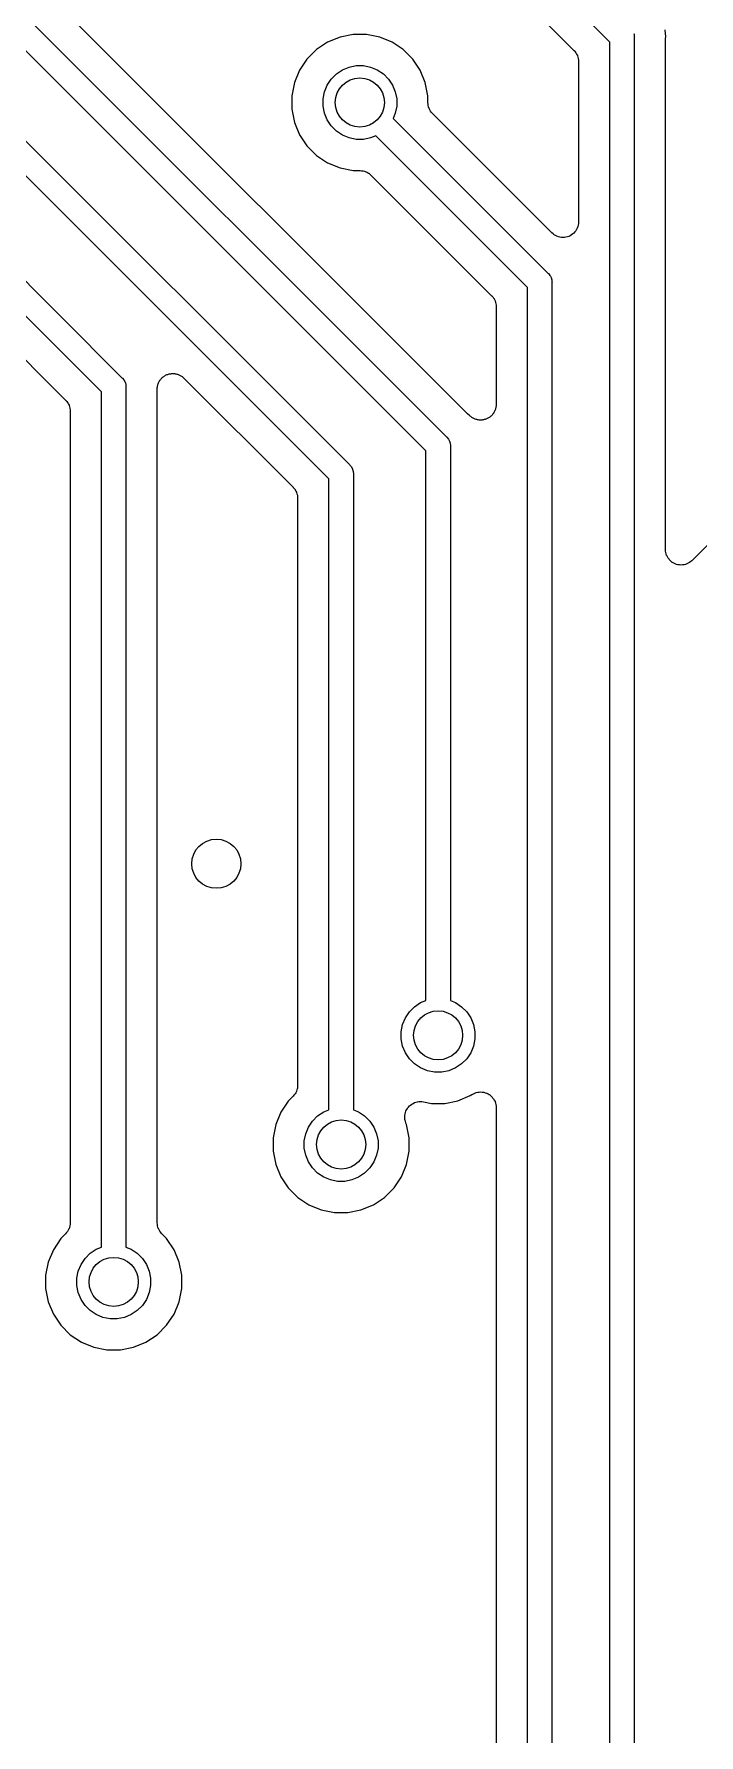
# Model space of a CAD drawing. Extents: x 49 to 143, y -149 to -38.
# Drawn here: x 89.7 to 95.11, y -91.29 to -77.45 of the extents above; entities that cross this region are included whole.
import ezdxf

# ---------------------------------------------------------------- set-up
doc = ezdxf.new("R2010")
doc.units = 0
doc.layers.add('BLACK', color=7, linetype='CONTINUOUS')

msp = doc.modelspace()

# ---------------------------------------------------------------- linework, layer by layer
at = {"layer": 'BLACK', "linetype": 'CONTINUOUS'}
for p, q in [((93.2247, -80.5321), (87.1604, -74.4678)), ((86.9676, -74.6342), (93.0584, -80.7249)), ((92.8911, -80.8405), (86.852, -74.8014)), ((87.6026, -76.2852), (92.2692, -80.9518)), ((94.388, -77.5114), (93.1766, -76.3)), ((92.102, -81.0674), (87.487, -76.4524)), ((93.1086, -76.5912), (94.0968, -77.5794)), ((94.8437, -77.47), (94.838, -77.4124)), ((92.092, -77.5125), (92.0012, -77.5731)), ((92.1928, -77.4707), (92.092, -77.5125)), ((92.2998, -77.4494), (92.1928, -77.4707)), ((92.409, -77.4494), (92.2998, -77.4494)), ((92.516, -77.4707), (92.409, -77.4494)), ((92.6168, -77.5125), (92.516, -77.4707)), ((92.7076, -77.5731), (92.6168, -77.5125)), ((94.388, -95.7287), (94.388, -77.5114)), ((94.5841, -77.4423), (94.5865, -77.4502)), ((94.5865, -77.4502), (94.5866, -77.4504)), ((94.5866, -77.4504), (94.588, -77.4651)), ((94.588, -77.4651), (94.588, -77.4651)), ((94.588, -77.4651), (94.5885, -77.47)), ((94.5885, -77.47), (94.588, -77.4749)), ((94.588, -77.4749), (94.588, -95.7287)), ((94.842, -77.4918), (94.8426, -77.4865)), ((94.842, -77.4936), (94.842, -77.4918)), ((94.842, -81.6428), (94.842, -77.4936)), ((94.8426, -77.4812), (94.8437, -77.47)), ((94.8426, -77.4865), (94.8426, -77.4812)), ((91.9241, -77.6502), (91.8635, -77.741)), ((92.0012, -77.5731), (91.9241, -77.6502)), ((92.7847, -77.6502), (92.7076, -77.5731)), ((92.8453, -77.741), (92.7847, -77.6502)), ((94.0968, -77.5794), (94.0971, -77.5797)), ((94.0971, -77.5797), (94.0971, -77.5797)), ((94.0971, -77.5797), (94.0971, -77.5798)), ((94.0971, -77.5798), (94.098, -77.5807)), ((94.098, -77.5807), (94.1054, -77.5899)), ((94.1054, -77.5899), (94.1128, -77.599)), ((94.1128, -77.599), (94.1131, -77.5995)), ((94.1131, -77.5995), (94.1135, -77.6001)), ((94.1135, -77.6001), (94.1189, -77.6105)), ((94.1189, -77.6105), (94.1244, -77.6208)), ((94.1244, -77.6208), (94.1246, -77.6215)), ((94.1246, -77.6215), (94.1249, -77.6221)), ((94.1249, -77.6221), (94.1282, -77.6334)), ((94.1282, -77.6334), (94.1316, -77.6446)), ((94.1316, -77.6446), (94.1316, -77.6452)), ((94.1316, -77.6452), (94.1318, -77.6459)), ((94.1318, -77.6459), (94.1329, -77.6576)), ((94.1329, -77.6576), (94.134, -77.6692)), ((94.134, -77.6692), (94.134, -78.9758)), ((91.8635, -77.741), (91.8217, -77.8418)), ((92.0885, -77.8613), (92.1214, -77.8122)), ((92.1214, -77.8122), (92.1632, -77.7704)), ((92.1632, -77.7704), (92.2123, -77.7375)), ((92.2123, -77.7375), (92.2669, -77.7149)), ((92.2669, -77.7149), (92.3249, -77.7034)), ((92.3249, -77.7034), (92.3839, -77.7034)), ((92.3839, -77.7034), (92.4419, -77.7149)), ((92.4419, -77.7149), (92.4965, -77.7375)), ((92.4965, -77.7375), (92.5456, -77.7704)), ((92.5456, -77.7704), (92.5874, -77.8122)), ((92.5874, -77.8122), (92.6203, -77.8613)), ((92.8871, -77.8418), (92.8453, -77.741)), ((91.8217, -77.8418), (91.8004, -77.9488)), ((91.8004, -77.9488), (91.8004, -78.058)), ((92.0544, -77.9739), (92.0659, -77.9159)), ((92.0659, -77.9159), (92.0885, -77.8613)), ((92.6203, -77.8613), (92.6429, -77.9159)), ((92.6429, -77.9159), (92.6544, -77.9739)), ((92.9084, -77.9488), (92.8871, -77.8418)), ((92.9084, -78.0042), (92.9084, -77.9488)), ((91.8004, -78.058), (91.8217, -78.165)), ((92.0544, -78.0329), (92.0544, -77.9739)), ((92.0659, -78.0909), (92.0544, -78.0329)), ((92.0885, -78.1455), (92.0659, -78.0909)), ((92.6429, -78.0909), (92.6254, -78.133)), ((92.6544, -78.0329), (92.6429, -78.0909)), ((92.6544, -77.9739), (92.6544, -78.0329)), ((92.9095, -78.0158), (92.9084, -78.0042)), ((92.9106, -78.0275), (92.9095, -78.0158)), ((92.9108, -78.0282), (92.9106, -78.0275)), ((92.9108, -78.0288), (92.9108, -78.0282)), ((92.9142, -78.04), (92.9108, -78.0288)), ((92.9175, -78.0513), (92.9142, -78.04)), ((92.9178, -78.0519), (92.9175, -78.0513)), ((92.918, -78.0526), (92.9178, -78.0519)), ((92.9235, -78.0629), (92.918, -78.0526)), ((92.9289, -78.0733), (92.9235, -78.0629)), ((92.9293, -78.0739), (92.9289, -78.0733)), ((92.9296, -78.0744), (92.9293, -78.0739)), ((92.937, -78.0835), (92.9296, -78.0744)), ((92.9444, -78.0927), (92.937, -78.0835)), ((92.9453, -78.0936), (92.9444, -78.0927)), ((92.9453, -78.0937), (92.9453, -78.0936)), ((92.9456, -78.094), (92.9453, -78.0937)), ((92.9453, -78.0937), (92.9453, -78.0937)), ((93.9172, -79.0656), (92.9456, -78.094)), ((88.3392, -78.1648), (90.4181, -80.2437)), ((91.8217, -78.165), (91.8635, -78.2658)), ((92.1214, -78.1946), (92.0885, -78.1455)), ((92.1632, -78.2364), (92.1214, -78.1946)), ((92.2123, -78.2693), (92.1632, -78.2364)), ((92.6254, -78.133), (93.8852, -79.3928)), ((90.2508, -80.3593), (88.2236, -78.332)), ((91.8635, -78.2658), (91.9241, -78.3566)), ((91.9241, -78.3566), (92.0012, -78.4337)), ((92.2669, -78.2919), (92.2123, -78.2693)), ((92.3249, -78.3034), (92.2669, -78.2919)), ((92.3839, -78.3034), (92.3249, -78.3034)), ((92.4419, -78.2919), (92.3839, -78.3034)), ((92.484, -78.2744), (92.4419, -78.2919)), ((93.718, -79.5084), (92.484, -78.2744)), ((92.0012, -78.4337), (92.092, -78.4943)), ((92.092, -78.4943), (92.1928, -78.5361)), ((88.1556, -78.6232), (89.9596, -80.4273)), ((92.1928, -78.5361), (92.2998, -78.5574)), ((92.2998, -78.5574), (92.3552, -78.5574)), ((92.3552, -78.5574), (92.3556, -78.5574)), ((92.3556, -78.5574), (92.3556, -78.5574)), ((92.3556, -78.5574), (92.3556, -78.5574)), ((92.3556, -78.5574), (92.3569, -78.5574)), ((92.3569, -78.5574), (92.3686, -78.5587)), ((92.3686, -78.5587), (92.3803, -78.5599)), ((92.3803, -78.5599), (92.3809, -78.5601)), ((92.3809, -78.5601), (92.3816, -78.5602)), ((92.3816, -78.5602), (92.3928, -78.5637)), ((92.3928, -78.5637), (92.404, -78.5672)), ((92.404, -78.5672), (92.4046, -78.5675)), ((92.4046, -78.5675), (92.4052, -78.5677)), ((92.4052, -78.5677), (92.4155, -78.5733)), ((92.4155, -78.5733), (92.4258, -78.5789)), ((92.4258, -78.5789), (92.4263, -78.5793)), ((92.4263, -78.5793), (92.4269, -78.5796)), ((92.4269, -78.5796), (92.4359, -78.5871)), ((92.4359, -78.5871), (92.445, -78.5946)), ((92.445, -78.5946), (93.4268, -79.5764)), ((98.2148, -78.5766), (95.0588, -81.7326)), ((93.9266, -79.0733), (93.9172, -79.0656)), ((93.936, -79.0811), (93.9266, -79.0733)), ((94.0865, -79.074), (94.0769, -79.0818)), ((94.0959, -79.0665), (94.0865, -79.074)), ((94.096, -79.0663), (94.0959, -79.0665)), ((94.0962, -79.0662), (94.096, -79.0663)), ((94.1041, -79.0567), (94.0962, -79.0662)), ((94.1118, -79.0475), (94.1041, -79.0567)), ((94.1119, -79.0473), (94.1118, -79.0475)), ((94.112, -79.0471), (94.1119, -79.0473)), ((94.1179, -79.0364), (94.112, -79.0471)), ((94.1237, -79.0258), (94.1179, -79.0364)), ((94.1238, -79.0256), (94.1237, -79.0258)), ((94.1239, -79.0254), (94.1238, -79.0256)), ((94.1276, -79.0137), (94.1239, -79.0254)), ((94.1312, -79.0022), (94.1276, -79.0137)), ((94.1313, -79.0019), (94.1312, -79.0022)), ((94.1326, -78.9896), (94.1313, -79.0017)), ((94.1313, -79.0017), (94.1313, -79.0019)), ((94.134, -78.9775), (94.1326, -78.9896)), ((94.134, -78.9758), (94.134, -78.9771)), ((94.134, -78.9771), (94.134, -78.9771)), ((94.134, -78.9771), (94.134, -78.9771)), ((94.134, -78.9771), (94.134, -78.9775)), ((93.9362, -79.0812), (93.936, -79.0811)), ((93.9364, -79.0813), (93.9362, -79.0812)), ((93.9469, -79.087), (93.9364, -79.0813)), ((93.9578, -79.0928), (93.9469, -79.087)), ((93.958, -79.0929), (93.9578, -79.0928)), ((93.9582, -79.093), (93.958, -79.0929)), ((93.9699, -79.0966), (93.9582, -79.093)), ((93.9815, -79.1002), (93.9699, -79.0966)), ((93.9817, -79.1002), (93.9815, -79.1002)), ((93.9819, -79.1003), (93.9817, -79.1002)), ((93.994, -79.1015), (93.9819, -79.1003)), ((94.0061, -79.1028), (93.994, -79.1015)), ((94.0063, -79.1027), (94.0061, -79.1028)), ((94.0066, -79.1028), (94.0063, -79.1027)), ((94.0188, -79.1016), (94.0066, -79.1028)), ((94.0308, -79.1005), (94.0188, -79.1016)), ((94.031, -79.1005), (94.0308, -79.1005)), ((94.0312, -79.1004), (94.031, -79.1005)), ((94.0432, -79.0969), (94.0312, -79.1004)), ((94.0546, -79.0935), (94.0432, -79.0969)), ((94.0548, -79.0934), (94.0546, -79.0935)), ((94.055, -79.0934), (94.0548, -79.0934)), ((94.0659, -79.0876), (94.055, -79.0934)), ((94.0765, -79.082), (94.0659, -79.0876)), ((94.0767, -79.0819), (94.0765, -79.082)), ((94.0769, -79.0818), (94.0767, -79.0819)), ((93.8852, -79.3928), (93.8891, -79.3959)), ((93.8891, -79.3959), (93.9016, -79.4112)), ((93.9016, -79.4112), (93.9048, -79.4173)), ((93.9048, -79.4173), (93.9108, -79.4285)), ((93.9108, -79.4285), (93.9166, -79.4474)), ((93.9166, -79.4474), (93.9167, -79.4489)), ((93.9167, -79.4489), (93.918, -79.4621)), ((93.918, -79.4621), (93.918, -79.4621)), ((93.918, -79.4621), (93.9185, -79.467)), ((93.9185, -79.467), (93.918, -79.4719)), ((93.918, -79.4719), (93.918, -96.0431)), ((93.4268, -79.5764), (93.4271, -79.5767)), ((93.4271, -79.5767), (93.4271, -79.5768)), ((93.4271, -79.5768), (93.4271, -79.5768)), ((93.4271, -79.5768), (93.4281, -79.5777)), ((93.4281, -79.5777), (93.4354, -79.5869)), ((93.4354, -79.5869), (93.4428, -79.596)), ((93.4428, -79.596), (93.4431, -79.5965)), ((93.4431, -79.5965), (93.4435, -79.5971)), ((93.4435, -79.5971), (93.4489, -79.6075)), ((93.4489, -79.6075), (93.4544, -79.6178)), ((93.4544, -79.6178), (93.4546, -79.6185)), ((93.4546, -79.6185), (93.4549, -79.6191)), ((93.4549, -79.6191), (93.4582, -79.6304)), ((93.718, -96.0066), (93.718, -79.5084)), ((93.4582, -79.6304), (93.4616, -79.6416)), ((93.4616, -79.6416), (93.4616, -79.6422)), ((93.4616, -79.6422), (93.4618, -79.6429)), ((93.4618, -79.6429), (93.4629, -79.6546)), ((93.4629, -79.6546), (93.464, -79.6662)), ((93.464, -79.6662), (93.464, -80.4624)), ((90.4181, -80.2437), (90.4219, -80.2468)), ((90.4219, -80.2468), (90.4344, -80.262)), ((90.4344, -80.262), (90.4437, -80.2794)), ((90.4437, -80.2794), (90.446, -80.2869)), ((90.446, -80.2869), (90.4494, -80.2982)), ((90.4494, -80.2982), (90.4494, -80.2982)), ((90.4494, -80.2982), (90.4508, -80.3129)), ((90.4508, -80.3129), (90.4508, -80.3129)), ((90.4508, -80.3129), (90.4513, -80.3178)), ((90.4513, -80.3178), (90.4508, -80.3227)), ((90.7061, -80.3224), (90.7074, -80.3165)), ((90.7074, -80.3165), (90.708, -80.3106)), ((90.708, -80.3106), (90.7099, -80.3044)), ((90.7099, -80.3044), (90.7113, -80.2981)), ((90.7113, -80.2981), (90.7136, -80.2926)), ((90.7136, -80.2926), (90.7154, -80.2869)), ((90.7154, -80.2869), (90.7185, -80.2813)), ((90.7185, -80.2813), (90.7211, -80.2753)), ((90.7211, -80.2753), (90.7244, -80.2704)), ((90.7244, -80.2704), (90.7273, -80.2652)), ((90.7273, -80.2652), (90.7314, -80.2602)), ((90.7314, -80.2602), (90.7351, -80.2549)), ((90.7351, -80.2549), (90.7393, -80.2507)), ((90.7393, -80.2507), (90.7432, -80.2461)), ((90.7432, -80.2461), (90.7482, -80.2421)), ((90.7482, -80.2421), (90.7528, -80.2376)), ((90.7528, -80.2376), (90.7578, -80.2343)), ((90.7578, -80.2343), (90.7624, -80.2305)), ((90.7624, -80.2305), (90.7681, -80.2275)), ((90.7681, -80.2275), (90.7735, -80.224)), ((90.7735, -80.224), (90.7791, -80.2218)), ((90.7791, -80.2218), (90.7843, -80.219)), ((90.7843, -80.219), (90.7905, -80.2171)), ((90.7905, -80.2171), (90.7965, -80.2147)), ((90.7965, -80.2147), (90.8024, -80.2136)), ((90.8024, -80.2136), (90.8081, -80.2119)), ((90.8081, -80.2119), (90.8145, -80.2113)), ((90.8145, -80.2113), (90.8209, -80.2101)), ((90.8209, -80.2101), (90.8268, -80.2101)), ((90.8268, -80.2101), (90.8328, -80.2096)), ((90.8328, -80.2096), (90.8392, -80.2102)), ((90.8392, -80.2102), (90.8456, -80.2103)), ((90.8456, -80.2103), (90.8515, -80.2115)), ((90.8515, -80.2115), (90.8574, -80.2121)), ((90.8574, -80.2121), (90.8636, -80.214)), ((90.8636, -80.214), (90.8699, -80.2153)), ((90.8699, -80.2153), (90.8754, -80.2176)), ((90.8754, -80.2176), (90.8811, -80.2193)), ((90.8811, -80.2193), (90.8868, -80.2224)), ((90.8868, -80.2224), (90.8928, -80.2249)), ((90.8928, -80.2249), (90.8977, -80.2282)), ((90.8977, -80.2282), (90.903, -80.231)), ((90.903, -80.231), (90.908, -80.2351)), ((90.908, -80.2351), (90.9133, -80.2387)), ((90.9133, -80.2387), (90.9175, -80.243)), ((90.9175, -80.243), (90.9221, -80.2468)), ((90.9221, -80.2468), (91.8108, -81.1354)), ((89.9596, -80.4273), (89.9599, -80.4276)), ((89.9599, -80.4276), (89.96, -80.4276)), ((89.96, -80.4276), (89.96, -80.4276)), ((89.96, -80.4276), (89.9609, -80.4285)), ((89.9609, -80.4285), (89.9682, -80.4377)), ((89.9682, -80.4377), (89.9756, -80.4468)), ((89.9756, -80.4468), (89.9759, -80.4474)), ((89.9759, -80.4474), (89.9764, -80.4479)), ((89.9764, -80.4479), (89.9818, -80.4584)), ((89.9818, -80.4584), (89.9873, -80.4687)), ((90.2508, -87.3223), (90.2508, -80.3593)), ((90.4508, -80.3227), (90.4508, -87.3223)), ((90.7048, -80.3415), (90.7049, -80.3397)), ((90.7048, -87.1235), (90.7048, -80.3415)), ((90.7049, -80.3397), (90.7053, -80.3353)), ((90.7053, -80.3352), (90.7055, -80.3341)), ((90.7053, -80.3353), (90.7053, -80.3352)), ((90.7055, -80.329), (90.7059, -80.3241)), ((90.7055, -80.3341), (90.7055, -80.329)), ((90.7059, -80.3241), (90.7061, -80.3224)), ((89.9873, -80.4687), (89.9875, -80.4693)), ((89.9875, -80.4693), (89.9878, -80.4699)), ((89.9878, -80.4699), (89.991, -80.4812)), ((89.991, -80.4812), (89.9944, -80.4924)), ((89.9944, -80.4924), (89.9945, -80.4931)), ((89.9945, -80.4931), (89.9947, -80.4937)), ((89.9947, -80.4937), (89.9957, -80.5054)), ((89.9957, -80.5054), (89.9968, -80.5171)), ((89.9968, -80.5171), (89.9968, -87.1235)), ((93.2289, -80.5355), (93.2247, -80.5321)), ((93.2326, -80.5393), (93.2289, -80.5355)), ((93.234, -80.5405), (93.2326, -80.5393)), ((93.2449, -80.5495), (93.234, -80.5405)), ((93.2469, -80.5519), (93.2449, -80.5495)), ((93.2518, -80.5559), (93.2469, -80.5519)), ((93.2564, -80.5605), (93.2518, -80.5559)), ((93.2613, -80.5638), (93.2564, -80.5605)), ((93.266, -80.5677), (93.2613, -80.5638)), ((93.2716, -80.5707), (93.266, -80.5677)), ((93.2769, -80.5743), (93.2716, -80.5707)), ((93.2825, -80.5766), (93.2769, -80.5743)), ((93.2878, -80.5794), (93.2825, -80.5766)), ((93.2939, -80.5813), (93.2878, -80.5794)), ((93.2998, -80.5838), (93.2939, -80.5813)), ((93.3057, -80.585), (93.2998, -80.5838)), ((93.3115, -80.5868), (93.3057, -80.585)), ((93.3178, -80.5874), (93.3115, -80.5868)), ((93.3241, -80.5887), (93.3178, -80.5874)), ((93.3301, -80.5887), (93.3241, -80.5887)), ((93.3361, -80.5894), (93.3301, -80.5887)), ((93.3425, -80.5888), (93.3361, -80.5894)), ((93.3489, -80.5888), (93.3425, -80.5888)), ((93.3548, -80.5877), (93.3489, -80.5888)), ((93.3608, -80.5871), (93.3548, -80.5877)), ((93.3669, -80.5853), (93.3608, -80.5871)), ((93.3732, -80.5841), (93.3669, -80.5853)), ((93.3788, -80.5818), (93.3732, -80.5841)), ((93.3846, -80.5801), (93.3788, -80.5818)), ((93.3903, -80.5772), (93.3846, -80.5801)), ((93.3962, -80.5747), (93.3903, -80.5772)), ((93.4012, -80.5714), (93.3962, -80.5747)), ((93.4065, -80.5686), (93.4012, -80.5714)), ((93.4115, -80.5646), (93.4065, -80.5686)), ((93.4169, -80.5611), (93.4115, -80.5646)), ((93.4212, -80.5569), (93.4169, -80.5611)), ((93.4259, -80.5531), (93.4212, -80.5569)), ((93.43, -80.5482), (93.4259, -80.5531)), ((93.4345, -80.5437), (93.43, -80.5482)), ((93.4379, -80.5387), (93.4345, -80.5437)), ((93.4418, -80.5341), (93.4379, -80.5387)), ((93.4449, -80.5285), (93.4418, -80.5341)), ((93.4485, -80.5232), (93.4449, -80.5285)), ((93.4508, -80.5177), (93.4485, -80.5232)), ((93.4537, -80.5124), (93.4508, -80.5177)), ((93.4557, -80.5063), (93.4537, -80.5124)), ((93.4582, -80.5004), (93.4557, -80.5063)), ((93.4594, -80.4945), (93.4582, -80.5004)), ((93.4612, -80.4888), (93.4594, -80.4945)), ((93.4619, -80.4824), (93.4612, -80.4888)), ((93.4633, -80.4761), (93.4619, -80.4824)), ((93.464, -80.4641), (93.4633, -80.4701)), ((93.4633, -80.4701), (93.4633, -80.4761)), ((93.464, -80.4624), (93.464, -80.4641)), ((93.0584, -80.7249), (93.0622, -80.7281)), ((93.0622, -80.7281), (93.0747, -80.7433)), ((92.8911, -85.3147), (92.8911, -80.8405)), ((93.0747, -80.7433), (93.0804, -80.754)), ((93.0804, -80.754), (93.084, -80.7607)), ((93.084, -80.7607), (93.0891, -80.7776)), ((93.0891, -80.7776), (93.0897, -80.7795)), ((93.0897, -80.7795), (93.0911, -80.7942)), ((93.0911, -80.7942), (93.0911, -80.7942)), ((93.0911, -80.7942), (93.0916, -80.7991)), ((93.0916, -80.7991), (93.0911, -80.804)), ((93.0911, -80.804), (93.0911, -85.3147)), ((92.2692, -80.9518), (92.2731, -80.9549)), ((92.2731, -80.9549), (92.2855, -80.9702)), ((92.2855, -80.9702), (92.2929, -80.984)), ((92.2929, -80.984), (92.2948, -80.9875)), ((92.2948, -80.9875), (92.3006, -81.0064)), ((92.3006, -81.0064), (92.3025, -81.026)), ((91.8108, -81.1354), (91.8111, -81.1357)), ((91.8111, -81.1357), (91.8111, -81.1357)), ((91.8111, -81.1357), (91.8111, -81.1358)), ((91.8111, -81.1358), (91.812, -81.1367)), ((91.812, -81.1367), (91.8194, -81.1459)), ((91.8194, -81.1459), (91.8268, -81.155)), ((92.102, -86.2037), (92.102, -81.0674)), ((92.3025, -81.026), (92.302, -81.0309)), ((92.302, -81.0309), (92.302, -86.2037)), ((91.8268, -81.155), (91.8271, -81.1555)), ((91.8271, -81.1555), (91.8275, -81.1561)), ((91.8275, -81.1561), (91.8329, -81.1665)), ((91.8329, -81.1665), (91.8384, -81.1768)), ((91.8384, -81.1768), (91.8386, -81.1775)), ((91.8386, -81.1775), (91.8389, -81.1781)), ((91.8389, -81.1781), (91.8422, -81.1894)), ((91.8422, -81.1894), (91.8456, -81.2006)), ((91.8456, -81.2006), (91.8456, -81.2012)), ((91.8456, -81.2012), (91.8458, -81.2019)), ((91.8458, -81.2019), (91.8469, -81.2136)), ((91.8469, -81.2136), (91.848, -81.2252)), ((91.848, -81.2252), (91.848, -86.0049)), ((94.8432, -81.655), (94.842, -81.6428)), ((94.8443, -81.667), (94.8432, -81.655)), ((94.8444, -81.6672), (94.8443, -81.667)), ((94.8444, -81.6674), (94.8444, -81.6672)), ((94.8479, -81.6791), (94.8444, -81.6674)), ((94.8514, -81.6908), (94.8479, -81.6791)), ((94.8515, -81.691), (94.8514, -81.6908)), ((94.8516, -81.6912), (94.8515, -81.691)), ((94.8573, -81.7019), (94.8516, -81.6912)), ((94.863, -81.7127), (94.8573, -81.7019)), ((94.8631, -81.7129), (94.863, -81.7127)), ((94.8632, -81.713), (94.8631, -81.7129)), ((94.8709, -81.7224), (94.8632, -81.713)), ((94.8786, -81.7319), (94.8709, -81.7224)), ((94.8787, -81.7321), (94.8786, -81.7319)), ((94.8789, -81.7323), (94.8787, -81.7321)), ((94.8882, -81.74), (94.8789, -81.7323)), ((94.8976, -81.7478), (94.8882, -81.74)), ((94.8978, -81.7479), (94.8976, -81.7478)), ((94.898, -81.7481), (94.8978, -81.7479)), ((94.9087, -81.7539), (94.898, -81.7481)), ((94.9194, -81.7597), (94.9087, -81.7539)), ((94.9196, -81.7597), (94.9194, -81.7597)), ((94.9198, -81.7598), (94.9196, -81.7597)), ((94.9315, -81.7635), (94.9198, -81.7598)), ((94.943, -81.7671), (94.9315, -81.7635)), ((94.9432, -81.7671), (94.943, -81.7671)), ((94.9435, -81.7672), (94.9432, -81.7671)), ((94.9556, -81.7685), (94.9435, -81.7672)), ((94.9677, -81.7698), (94.9556, -81.7685)), ((94.9679, -81.7697), (94.9677, -81.7698)), ((94.9681, -81.7698), (94.9679, -81.7697)), ((94.9802, -81.7687), (94.9681, -81.7698)), ((94.9924, -81.7676), (94.9802, -81.7687)), ((94.9926, -81.7675), (94.9924, -81.7676)), ((94.9928, -81.7675), (94.9926, -81.7675)), ((95.0043, -81.7641), (94.9928, -81.7675)), ((95.0162, -81.7607), (95.0043, -81.7641)), ((95.0164, -81.7606), (95.0162, -81.7607)), ((95.0166, -81.7605), (95.0164, -81.7606)), ((95.0274, -81.7549), (95.0166, -81.7605)), ((95.0382, -81.7493), (95.0274, -81.7549)), ((95.0383, -81.7491), (95.0382, -81.7493)), ((95.0385, -81.749), (95.0383, -81.7491)), ((95.048, -81.7414), (95.0385, -81.749)), ((95.0575, -81.7338), (95.048, -81.7414)), ((95.0578, -81.7335), (95.0575, -81.7338)), ((95.0579, -81.7335), (95.0578, -81.7335)), ((95.0588, -81.7326), (95.0579, -81.7335)), ((95.0579, -81.7335), (95.0579, -81.7335)), ((92.7253, -85.4559), (92.7581, -85.4068)), ((92.7581, -85.4068), (92.7999, -85.365)), ((92.7999, -85.365), (92.849, -85.3321)), ((92.849, -85.3321), (92.8911, -85.3147)), ((93.0911, -85.3147), (93.1332, -85.3321)), ((93.1332, -85.3321), (93.1824, -85.365)), ((93.1824, -85.365), (93.2242, -85.4068)), ((93.2242, -85.4068), (93.257, -85.4559)), ((92.6911, -85.5685), (92.7027, -85.5105)), ((92.6911, -85.6275), (92.6911, -85.5685)), ((92.7027, -85.5105), (92.7253, -85.4559)), ((93.257, -85.4559), (93.2796, -85.5105)), ((93.2796, -85.5105), (93.2911, -85.5685)), ((93.2911, -85.5685), (93.2911, -85.6275)), ((92.7027, -85.6855), (92.6911, -85.6275)), ((92.7253, -85.7401), (92.7027, -85.6855)), ((93.2796, -85.6855), (93.257, -85.7401)), ((93.2911, -85.6275), (93.2796, -85.6855)), ((92.7581, -85.7892), (92.7253, -85.7401)), ((92.7999, -85.831), (92.7581, -85.7892)), ((92.849, -85.8639), (92.7999, -85.831)), ((93.1824, -85.831), (93.1332, -85.8639)), ((93.2242, -85.7892), (93.1824, -85.831)), ((93.257, -85.7401), (93.2242, -85.7892)), ((92.9036, -85.8865), (92.849, -85.8639)), ((92.9616, -85.898), (92.9036, -85.8865)), ((93.0207, -85.898), (92.9616, -85.898)), ((93.0786, -85.8865), (93.0207, -85.898)), ((93.1332, -85.8639), (93.0786, -85.8865)), ((91.7717, -86.1338), (91.7111, -86.2246)), ((91.8108, -86.0947), (91.7717, -86.1338)), ((91.8182, -86.0857), (91.8108, -86.0947)), ((91.8258, -86.0767), (91.8182, -86.0857)), ((91.8261, -86.0761), (91.8258, -86.0767)), ((91.8265, -86.0756), (91.8261, -86.0761)), ((91.8321, -86.0652), (91.8265, -86.0756)), ((91.8377, -86.055), (91.8321, -86.0652)), ((91.8379, -86.0543), (91.8377, -86.055)), ((91.8382, -86.0537), (91.8379, -86.0543)), ((91.8417, -86.0425), (91.8382, -86.0537)), ((91.8452, -86.0313), (91.8417, -86.0425)), ((91.8453, -86.0307), (91.8452, -86.0313)), ((91.8455, -86.03), (91.8453, -86.0307)), ((91.8467, -86.0183), (91.8455, -86.03)), ((91.848, -86.0067), (91.8467, -86.0183)), ((91.848, -86.0049), (91.848, -86.0053)), ((91.848, -86.0053), (91.848, -86.0054)), ((91.848, -86.0054), (91.848, -86.0054)), ((91.848, -86.0054), (91.848, -86.0067)), ((92.8226, -86.1389), (92.8347, -86.1378)), ((92.8347, -86.1378), (92.8467, -86.1366)), ((92.8467, -86.1366), (92.847, -86.1366)), ((92.847, -86.1366), (92.8472, -86.1366)), ((92.8472, -86.1366), (92.8592, -86.1378)), ((92.8592, -86.1378), (92.8713, -86.139)), ((93.0457, -86.152), (93.1527, -86.1307)), ((93.1527, -86.1307), (93.2535, -86.0889)), ((93.2535, -86.0889), (93.2664, -86.0803)), ((93.2664, -86.0803), (93.2674, -86.0797)), ((93.2674, -86.0797), (93.2675, -86.0797)), ((93.2675, -86.0796), (93.2679, -86.0794)), ((93.2675, -86.0797), (93.2675, -86.0796)), ((93.2679, -86.0794), (93.2787, -86.0738)), ((93.2787, -86.0738), (93.2894, -86.0682)), ((93.2894, -86.0682), (93.2897, -86.0681)), ((93.2897, -86.0681), (93.2899, -86.068)), ((93.2899, -86.068), (93.3017, -86.0646)), ((93.3017, -86.0646), (93.3132, -86.0612)), ((93.3132, -86.0612), (93.3135, -86.0611)), ((93.3135, -86.0611), (93.3137, -86.0611)), ((93.3137, -86.0611), (93.3259, -86.06)), ((93.3259, -86.06), (93.3379, -86.0589)), ((93.3379, -86.0589), (93.3382, -86.059)), ((93.3382, -86.059), (93.3384, -86.0589)), ((93.3384, -86.0589), (93.3504, -86.0602)), ((93.3504, -86.0602), (93.3625, -86.0615)), ((93.3625, -86.0615), (93.3628, -86.0616)), ((93.3628, -86.0616), (93.3631, -86.0616)), ((93.3631, -86.0616), (93.3746, -86.0652)), ((93.3746, -86.0652), (93.3862, -86.0688)), ((93.3862, -86.0688), (93.3865, -86.069)), ((93.3865, -86.069), (93.3867, -86.0691)), ((93.3867, -86.0691), (93.3973, -86.0749)), ((93.3973, -86.0749), (93.408, -86.0806)), ((93.408, -86.0806), (93.4082, -86.0808)), ((93.4082, -86.0808), (93.4085, -86.0809)), ((93.4085, -86.0809), (93.4177, -86.0887)), ((93.4177, -86.0887), (93.4271, -86.0964)), ((93.4271, -86.0964), (93.4273, -86.0967)), ((93.4273, -86.0967), (93.4275, -86.0968)), ((93.4275, -86.0968), (93.4351, -86.1062)), ((93.4351, -86.1062), (93.4428, -86.1156)), ((93.4428, -86.1156), (93.4429, -86.1159)), ((93.4429, -86.1159), (93.4431, -86.1161)), ((93.4431, -86.1161), (93.4487, -86.1268)), ((93.4487, -86.1268), (93.4544, -86.1375)), ((93.4544, -86.1375), (93.4545, -86.1378)), ((93.4545, -86.1378), (93.4546, -86.138)), ((91.7111, -86.2246), (91.6693, -86.3254)), ((91.969, -86.2958), (92.0108, -86.254)), ((92.0108, -86.254), (92.0599, -86.2211)), ((92.0599, -86.2211), (92.102, -86.2037)), ((92.302, -86.2037), (92.3441, -86.2211)), ((92.3441, -86.2211), (92.3932, -86.254)), ((92.3932, -86.254), (92.435, -86.2958)), ((92.7196, -86.262), (92.7209, -86.2501)), ((92.7196, -86.2623), (92.7196, -86.262)), ((92.7196, -86.2626), (92.7196, -86.2623)), ((92.7207, -86.2746), (92.7196, -86.2626)), ((92.7217, -86.2867), (92.7207, -86.2746)), ((92.7209, -86.2501), (92.7222, -86.2379)), ((92.7222, -86.2379), (92.7223, -86.2377)), ((92.7223, -86.2374), (92.7259, -86.2259)), ((92.7223, -86.2377), (92.7223, -86.2374)), ((92.7259, -86.2259), (92.7295, -86.2143)), ((92.7295, -86.2143), (92.7297, -86.214)), ((92.7297, -86.214), (92.7298, -86.2138)), ((92.7298, -86.2138), (92.7356, -86.2031)), ((92.7356, -86.2031), (92.7413, -86.1925)), ((92.7413, -86.1925), (92.7415, -86.1923)), ((92.7415, -86.1923), (92.7417, -86.192)), ((92.7417, -86.192), (92.7494, -86.1827)), ((92.7494, -86.1827), (92.7572, -86.1734)), ((92.7572, -86.1734), (92.7574, -86.1732)), ((92.7574, -86.1732), (92.7576, -86.173)), ((92.7576, -86.173), (92.7669, -86.1655)), ((92.7669, -86.1655), (92.7764, -86.1577)), ((92.7764, -86.1577), (92.7766, -86.1576)), ((92.7766, -86.1576), (92.7768, -86.1574)), ((92.7768, -86.1574), (92.7875, -86.1519)), ((92.7875, -86.1519), (92.7983, -86.1461)), ((92.7983, -86.1461), (92.7985, -86.146)), ((92.7985, -86.146), (92.7988, -86.1459)), ((92.7988, -86.1459), (92.8105, -86.1425)), ((92.8105, -86.1425), (92.822, -86.139)), ((92.822, -86.139), (92.8223, -86.139)), ((92.8223, -86.139), (92.8226, -86.1389)), ((92.8713, -86.139), (92.9366, -86.152)), ((92.9366, -86.152), (93.0457, -86.152)), ((93.4546, -86.138), (93.4581, -86.1497)), ((93.4581, -86.1497), (93.4616, -86.1613)), ((93.4616, -86.1613), (93.4616, -86.1615)), ((93.4616, -86.1615), (93.4617, -86.1618)), ((93.4617, -86.1618), (93.4628, -86.1739)), ((93.4628, -86.1739), (93.464, -86.1859)), ((93.464, -86.1859), (93.464, -95.8488)), ((91.6693, -86.3254), (91.648, -86.4324)), ((91.902, -86.4575), (91.9135, -86.3995)), ((91.9135, -86.3995), (91.9361, -86.3449)), ((91.9361, -86.3449), (91.969, -86.2958)), ((92.435, -86.2958), (92.4679, -86.3449)), ((92.4679, -86.3449), (92.4905, -86.3995)), ((92.4905, -86.3995), (92.502, -86.4575)), ((92.7218, -86.287), (92.7217, -86.2867)), ((92.7218, -86.2873), (92.7218, -86.287)), ((92.7252, -86.2988), (92.7218, -86.2873)), ((92.7286, -86.3105), (92.7252, -86.2988)), ((92.7288, -86.311), (92.7286, -86.3105)), ((92.7288, -86.3111), (92.7288, -86.311)), ((92.7292, -86.3122), (92.7288, -86.3111)), ((92.7288, -86.3111), (92.7288, -86.3111)), ((92.7347, -86.3254), (92.7292, -86.3122)), ((92.756, -86.4324), (92.7347, -86.3254)), ((91.648, -86.4324), (91.648, -86.5416)), ((91.648, -86.5416), (91.6693, -86.6486)), ((91.902, -86.5165), (91.902, -86.4575)), ((91.9135, -86.5745), (91.902, -86.5165)), ((92.502, -86.5165), (92.4905, -86.5745)), ((92.502, -86.4575), (92.502, -86.5165)), ((92.7347, -86.6486), (92.756, -86.5416)), ((92.756, -86.5416), (92.756, -86.4324)), ((91.6693, -86.6486), (91.7111, -86.7494)), ((91.9361, -86.6291), (91.9135, -86.5745)), ((91.969, -86.6782), (91.9361, -86.6291)), ((92.0108, -86.72), (91.969, -86.6782)), ((92.435, -86.6782), (92.3932, -86.72)), ((92.4679, -86.6291), (92.435, -86.6782)), ((92.4905, -86.5745), (92.4679, -86.6291)), ((92.6929, -86.7494), (92.7347, -86.6486)), ((91.7111, -86.7494), (91.7717, -86.8402)), ((92.0599, -86.7529), (92.0108, -86.72)), ((92.1145, -86.7755), (92.0599, -86.7529)), ((92.1725, -86.787), (92.1145, -86.7755)), ((92.2315, -86.787), (92.1725, -86.787)), ((92.2895, -86.7755), (92.2315, -86.787)), ((92.3441, -86.7529), (92.2895, -86.7755)), ((92.3932, -86.72), (92.3441, -86.7529)), ((92.6323, -86.8402), (92.6929, -86.7494)), ((91.7717, -86.8402), (91.8488, -86.9173)), ((91.8488, -86.9173), (91.9396, -86.9779)), ((92.4644, -86.9779), (92.5552, -86.9173)), ((92.5552, -86.9173), (92.6323, -86.8402)), ((91.9396, -86.9779), (92.0404, -87.0197)), ((92.0404, -87.0197), (92.1474, -87.041)), ((92.1474, -87.041), (92.2566, -87.041)), ((92.2566, -87.041), (92.3636, -87.0197)), ((92.3636, -87.0197), (92.4644, -86.9779)), ((89.9596, -87.2133), (89.9205, -87.2525)), ((89.9671, -87.2043), (89.9596, -87.2133)), ((89.9746, -87.1953), (89.9671, -87.2043)), ((89.975, -87.1947), (89.9746, -87.1953)), ((89.9754, -87.1942), (89.975, -87.1947)), ((89.9809, -87.1838), (89.9754, -87.1942)), ((89.9866, -87.1736), (89.9809, -87.1838)), ((89.9868, -87.1729), (89.9866, -87.1736)), ((89.9871, -87.1723), (89.9868, -87.1729)), ((89.9905, -87.1611), (89.9871, -87.1723)), ((89.9941, -87.1499), (89.9905, -87.1611)), ((89.9943, -87.1486), (89.9941, -87.1493)), ((89.9941, -87.1493), (89.9941, -87.1499)), ((89.9955, -87.1369), (89.9943, -87.1486)), ((89.9968, -87.1253), (89.9955, -87.1369)), ((89.9968, -87.1235), (89.9968, -87.1239)), ((89.9968, -87.1239), (89.9968, -87.124)), ((89.9968, -87.124), (89.9968, -87.124)), ((89.9968, -87.124), (89.9968, -87.1253)), ((90.706, -87.1352), (90.7048, -87.1235)), ((90.707, -87.1469), (90.706, -87.1352)), ((90.7072, -87.1475), (90.707, -87.1469)), ((90.7073, -87.1482), (90.7072, -87.1475)), ((90.7106, -87.1594), (90.7073, -87.1482)), ((90.7139, -87.1707), (90.7106, -87.1594)), ((90.7142, -87.1713), (90.7139, -87.1707)), ((90.7144, -87.1719), (90.7142, -87.1713)), ((90.7199, -87.1823), (90.7144, -87.1719)), ((90.7253, -87.1927), (90.7199, -87.1823)), ((90.7257, -87.1932), (90.7253, -87.1927)), ((90.7261, -87.1938), (90.7257, -87.1932)), ((90.7335, -87.2029), (90.7261, -87.1938)), ((90.7408, -87.2121), (90.7335, -87.2029)), ((90.7417, -87.213), (90.7408, -87.2121)), ((90.742, -87.2133), (90.7417, -87.213)), ((90.7417, -87.213), (90.7417, -87.213)), ((90.7417, -87.213), (90.7417, -87.213)), ((90.7812, -87.2525), (90.742, -87.2133)), ((89.8599, -87.3432), (89.8181, -87.444)), ((89.9205, -87.2525), (89.8599, -87.3432)), ((90.1178, -87.4144), (90.1596, -87.3726)), ((90.1596, -87.3726), (90.2087, -87.3398)), ((90.2087, -87.3398), (90.2508, -87.3223)), ((90.4508, -87.3223), (90.4929, -87.3398)), ((90.4929, -87.3398), (90.5421, -87.3726)), ((90.5421, -87.3726), (90.5839, -87.4144)), ((90.8418, -87.3432), (90.7812, -87.2525)), ((90.8836, -87.444), (90.8418, -87.3432)), ((89.8181, -87.444), (89.7968, -87.5511)), ((90.0508, -87.5761), (90.0624, -87.5181)), ((90.0624, -87.5181), (90.085, -87.4635)), ((90.085, -87.4635), (90.1178, -87.4144)), ((90.5839, -87.4144), (90.6167, -87.4635)), ((90.6167, -87.4635), (90.6393, -87.5181)), ((90.6393, -87.5181), (90.6508, -87.5761)), ((90.9048, -87.5511), (90.8836, -87.444)), ((89.7968, -87.5511), (89.7968, -87.6602)), ((89.7968, -87.6602), (89.8181, -87.7672)), ((90.0508, -87.6352), (90.0508, -87.5761)), ((90.0624, -87.6931), (90.0508, -87.6352)), ((90.6508, -87.6352), (90.6393, -87.6931)), ((90.6508, -87.5761), (90.6508, -87.6352)), ((90.8836, -87.7672), (90.9048, -87.6602)), ((90.9048, -87.6602), (90.9048, -87.5511)), ((89.8181, -87.7672), (89.8599, -87.868)), ((90.085, -87.7477), (90.0624, -87.6931)), ((90.1178, -87.7969), (90.085, -87.7477)), ((90.1596, -87.8386), (90.1178, -87.7969)), ((90.5839, -87.7969), (90.5421, -87.8386)), ((90.6167, -87.7477), (90.5839, -87.7969)), ((90.6393, -87.6931), (90.6167, -87.7477)), ((90.8418, -87.868), (90.8836, -87.7672)), ((89.8599, -87.868), (89.9205, -87.9588)), ((90.2087, -87.8715), (90.1596, -87.8386)), ((90.2633, -87.8941), (90.2087, -87.8715)), ((90.3213, -87.9056), (90.2633, -87.8941)), ((90.3804, -87.9056), (90.3213, -87.9056)), ((90.4383, -87.8941), (90.3804, -87.9056)), ((90.4929, -87.8715), (90.4383, -87.8941)), ((90.5421, -87.8386), (90.4929, -87.8715)), ((90.7812, -87.9588), (90.8418, -87.868)), ((89.9205, -87.9588), (89.9977, -88.0359)), ((89.9977, -88.0359), (90.0884, -88.0966)), ((90.6133, -88.0966), (90.704, -88.0359)), ((90.704, -88.0359), (90.7812, -87.9588)), ((90.0884, -88.0966), (90.1892, -88.1383)), ((90.1892, -88.1383), (90.2963, -88.1596)), ((90.2963, -88.1596), (90.4054, -88.1596)), ((90.4054, -88.1596), (90.5124, -88.1383)), ((90.5124, -88.1383), (90.6133, -88.0966))]:
    msp.add_line(p, q, dxfattribs=at)
at = {"layer": 'BLACK'}
for centre in [(92.3544, -78.0034), (91.186, -84.201), (92.9911, -85.598), (92.202, -86.487), (90.3508, -87.6056)]:
    msp.add_circle(centre, 0.2, dxfattribs=at)

doc.saveas('drawing.dxf')
